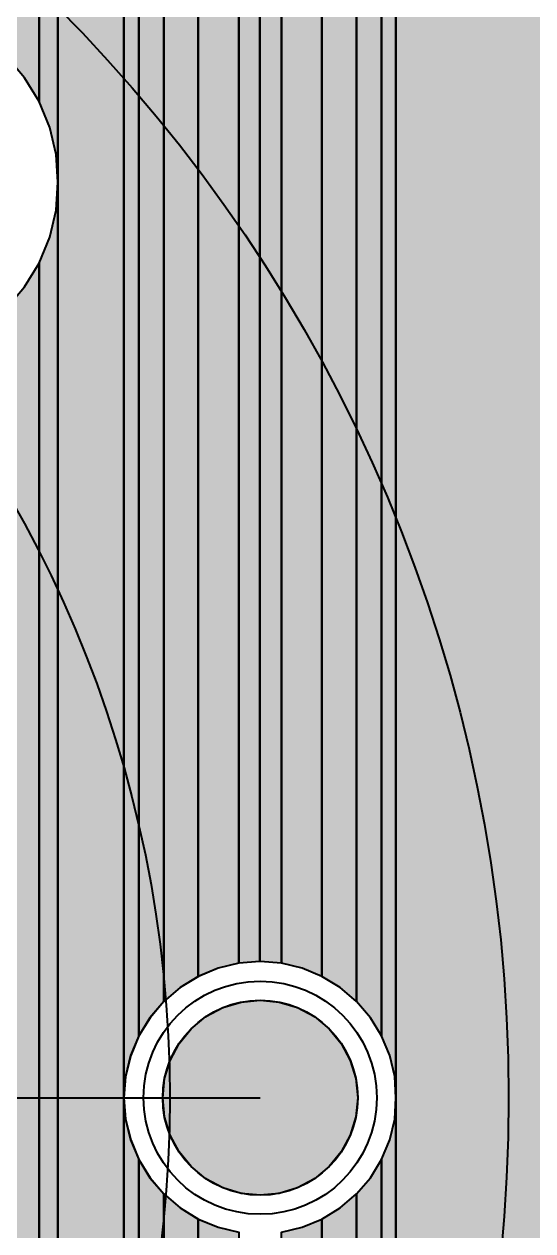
# Model space of a CAD drawing. Header units: millimetres. Extents: x 3 to 111, y 3 to 56.
# Drawn here: x 41.14 to 47.9, y 27.58 to 43.61 of the extents above; entities that cross this region are included whole.
import ezdxf

# ---------------------------------------------------------------- set-up
doc = ezdxf.new("R2010")
doc.units = ezdxf.units.MM
for name, color, linetype in [('bottom_copper', 7, 'Continuous'), ('drill_plated', 7, 'Continuous'), ('top_copper', 7, 'Continuous'), ('top_silk', 7, 'Continuous')]:
    doc.layers.add(name, color=color, linetype=linetype)

# ---------------------------------------------------------------- blocks, each defined once
blk = doc.blocks.new('Block19760')
at = {"layer": 'bottom_copper', "lineweight": 40}
for points in [[(0, 27.477), (-0.283, 27.499), (-0.286, 27.499), (-0.286, 51.435), (0, 51.435), (0, 27.477)], [(0.538, 27.302), (0.276, 27.41), (0, 27.477), (0, 51.435), (0.538, 51.435), (0.538, 27.302)], [(0.996, 26.969), (0.78, 27.154), (0.538, 27.302), (0.538, 51.435), (0.996, 51.435), (0.996, 26.969)], [(1.329, 26.511), (1.181, 26.753), (0.996, 26.969), (0.996, 51.435), (1.329, 51.435), (1.329, 26.511)], [(1.52, 25.69), (1.504, 25.973), (1.437, 26.249), (1.329, 26.511), (1.329, 51.435), (1.52, 51.435), (1.52, 25.69)], [(15.91, 0), (1.52, 0), (1.52, 51.435), (15.91, 51.435), (15.91, 0)], [(1.52, 0), (1.329, 0), (1.329, 24.869), (1.437, 25.131), (1.504, 25.407), (1.52, 25.69), (1.52, 0)], [(1.329, 0), (0.996, 0), (0.996, 24.411), (1.181, 24.627), (1.329, 24.869), (1.329, 0)], [(0.996, 0), (0.538, 0), (0.538, 24.078), (0.78, 24.227), (0.996, 24.411), (0.996, 0)], [(0.538, 0), (0, 0), (0, 23.903), (0.276, 23.97), (0.538, 24.078), (0.538, 0)]]:
    blk.add_hatch(color=7, dxfattribs=at).paths.add_polyline_path(points, flags=0)
at = {"layer": 'bottom_copper', "color": 7, "lineweight": 40}
for points in [[(0, 27.477), (-0.283, 27.499), (-0.286, 27.499), (-0.286, 51.435), (0, 51.435), (0, 27.477)], [(0.538, 27.302), (0.276, 27.41), (0, 27.477), (0, 51.435), (0.538, 51.435), (0.538, 27.302)], [(0.996, 26.969), (0.78, 27.154), (0.538, 27.302), (0.538, 51.435), (0.996, 51.435), (0.996, 26.969)], [(1.329, 26.511), (1.181, 26.753), (0.996, 26.969), (0.996, 51.435), (1.329, 51.435), (1.329, 26.511)], [(1.52, 25.69), (1.504, 25.973), (1.437, 26.249), (1.329, 26.511), (1.329, 51.435), (1.52, 51.435), (1.52, 25.69)], [(15.91, 0), (1.52, 0), (1.52, 51.435), (15.91, 51.435), (15.91, 0)], [(1.52, 0), (1.329, 0), (1.329, 24.869), (1.437, 25.131), (1.504, 25.407), (1.52, 25.69), (1.52, 0)], [(1.329, 0), (0.996, 0), (0.996, 24.411), (1.181, 24.627), (1.329, 24.869), (1.329, 0)], [(0.996, 0), (0.538, 0), (0.538, 24.078), (0.78, 24.227), (0.996, 24.411), (0.996, 0)], [(0.538, 0), (0, 0), (0, 23.903), (0.276, 23.97), (0.538, 24.078), (0.538, 0)]]:
    blk.add_lwpolyline(points, close=True, dxfattribs=at)
blk = doc.blocks.new('Block20010')
at = {"layer": 'bottom_copper', "lineweight": 40}
for points in [[(1.7345, 38.922), (1.5409, 39.2379), (1.3003, 39.5197), (1.3003, 51.435), (1.7345, 51.435), (1.7345, 38.922)], [(1.9846, 37.85), (1.9628, 38.2194), (1.8763, 38.5797), (1.7345, 38.922), (1.7345, 51.435), (1.9846, 51.435), (1.9846, 37.85)], [(2.8616, 0), (1.9846, 0), (1.9846, 51.435), (2.8616, 51.435), (2.8616, 0)], [(3.0588, 26.5113), (2.9502, 26.249), (2.8839, 25.973), (2.8616, 25.69), (2.8616, 51.435), (3.0588, 51.435), (3.0588, 26.5113)], [(3.3915, 26.9691), (3.2071, 26.7533), (3.0588, 26.5113), (3.0588, 51.435), (3.3915, 51.435), (3.3915, 26.9691)], [(3.8493, 27.3018), (3.6073, 27.1535), (3.3915, 26.9691), (3.3915, 51.435), (3.8493, 51.435), (3.8493, 27.3018)], [(4.3876, 27.4767), (4.1116, 27.4104), (3.8493, 27.3018), (3.8493, 51.435), (4.3876, 51.435), (4.3876, 27.4767)], [(4.6678, 27.4987), (4.3876, 27.4767), (4.3876, 51.435), (4.6678, 51.435), (4.6678, 27.4987)], [(1.9846, 0), (1.7345, 0), (1.7345, 36.778), (1.8763, 37.1203), (1.9628, 37.4806), (1.9846, 37.85), (1.9846, 0)], [(1.7345, 0), (1.3003, 0), (1.3003, 36.1803), (1.5409, 36.4621), (1.7345, 36.778), (1.7345, 0)], [(3.0588, 0), (2.8616, 0), (2.8616, 25.69), (2.8839, 25.407), (2.9502, 25.131), (3.0588, 24.8687), (3.0588, 0)], [(3.3915, 0), (3.0588, 0), (3.0588, 24.8687), (3.2071, 24.6267), (3.3915, 24.4109), (3.3915, 0)], [(3.8493, 0), (3.3915, 0), (3.3915, 24.4109), (3.6073, 24.2265), (3.8493, 24.0782), (3.8493, 0)], [(4.3876, 0), (3.8493, 0), (3.8493, 24.0782), (4.1116, 23.9696), (4.3876, 23.9033), (4.3876, 0)]]:
    blk.add_hatch(color=7, dxfattribs=at).paths.add_polyline_path(points, flags=0)
at = {"layer": 'bottom_copper', "color": 7, "lineweight": 40}
for points in [[(1.7345, 38.922), (1.5409, 39.2379), (1.3003, 39.5197), (1.3003, 51.435), (1.7345, 51.435), (1.7345, 38.922)], [(1.9846, 37.85), (1.9628, 38.2194), (1.8763, 38.5797), (1.7345, 38.922), (1.7345, 51.435), (1.9846, 51.435), (1.9846, 37.85)], [(2.8616, 0), (1.9846, 0), (1.9846, 51.435), (2.8616, 51.435), (2.8616, 0)], [(3.0588, 26.5113), (2.9502, 26.249), (2.8839, 25.973), (2.8616, 25.69), (2.8616, 51.435), (3.0588, 51.435), (3.0588, 26.5113)], [(3.3915, 26.9691), (3.2071, 26.7533), (3.0588, 26.5113), (3.0588, 51.435), (3.3915, 51.435), (3.3915, 26.9691)], [(3.8493, 27.3018), (3.6073, 27.1535), (3.3915, 26.9691), (3.3915, 51.435), (3.8493, 51.435), (3.8493, 27.3018)], [(4.3876, 27.4767), (4.1116, 27.4104), (3.8493, 27.3018), (3.8493, 51.435), (4.3876, 51.435), (4.3876, 27.4767)], [(4.6678, 27.4987), (4.3876, 27.4767), (4.3876, 51.435), (4.6678, 51.435), (4.6678, 27.4987)], [(1.9846, 0), (1.7345, 0), (1.7345, 36.778), (1.8763, 37.1203), (1.9628, 37.4806), (1.9846, 37.85), (1.9846, 0)], [(1.7345, 0), (1.3003, 0), (1.3003, 36.1803), (1.5409, 36.4621), (1.7345, 36.778), (1.7345, 0)], [(3.0588, 0), (2.8616, 0), (2.8616, 25.69), (2.8839, 25.407), (2.9502, 25.131), (3.0588, 24.8687), (3.0588, 0)], [(3.3915, 0), (3.0588, 0), (3.0588, 24.8687), (3.2071, 24.6267), (3.3915, 24.4109), (3.3915, 0)], [(3.8493, 0), (3.3915, 0), (3.3915, 24.4109), (3.6073, 24.2265), (3.8493, 24.0782), (3.8493, 0)], [(4.3876, 0), (3.8493, 0), (3.8493, 24.0782), (4.1116, 23.9696), (4.3876, 23.9033), (4.3876, 0)]]:
    blk.add_lwpolyline(points, close=True, dxfattribs=at)

msp = doc.modelspace()

# ---------------------------------------------------------------- hatches: boundary and pattern name
at = {"layer": 'bottom_copper', "lineweight": 40}
msp.add_hatch(color=7, dxfattribs=at).paths.add_polyline_path([(45.549, 29.097), (45.475, 28.854), (45.355, 28.63), (45.194, 28.434), (44.998, 28.273), (44.774, 28.153), (44.531, 28.079), (44.278, 28.055), (44.025, 28.079), (43.782, 28.153), (43.558, 28.273), (43.362, 28.434), (43.201, 28.63), (43.081, 28.854), (43.007, 29.097), (42.983, 29.35), (43.007, 29.603), (43.081, 29.846), (43.201, 30.07), (43.362, 30.266), (43.558, 30.427), (43.782, 30.547), (44.025, 30.621), (44.278, 30.645), (44.531, 30.621), (44.774, 30.547), (44.998, 30.427), (45.194, 30.266), (45.355, 30.07), (45.475, 29.846), (45.549, 29.603), (45.573, 29.35), (45.549, 29.097)], flags=0)
at = {"layer": 'drill_plated', "lineweight": 40}
msp.add_hatch(color=7, dxfattribs=at).paths.add_polyline_path([(45.549, 29.097), (45.475, 28.854), (45.355, 28.63), (45.194, 28.434), (44.998, 28.273), (44.774, 28.153), (44.531, 28.079), (44.278, 28.055), (44.025, 28.079), (43.782, 28.153), (43.558, 28.273), (43.362, 28.434), (43.201, 28.63), (43.081, 28.854), (43.007, 29.097), (42.983, 29.35), (43.007, 29.603), (43.081, 29.846), (43.201, 30.07), (43.362, 30.266), (43.558, 30.427), (43.782, 30.547), (44.025, 30.621), (44.278, 30.645), (44.531, 30.621), (44.774, 30.547), (44.998, 30.427), (45.194, 30.266), (45.355, 30.07), (45.475, 29.846), (45.549, 29.603), (45.573, 29.35), (45.549, 29.097)], flags=0)
at = {"layer": 'top_copper', "lineweight": 40}
msp.add_hatch(color=7, dxfattribs=at).paths.add_polyline_path([(45.549, 29.097), (45.475, 28.854), (45.355, 28.63), (45.194, 28.434), (44.998, 28.273), (44.774, 28.153), (44.531, 28.079), (44.278, 28.055), (44.025, 28.079), (43.782, 28.153), (43.558, 28.273), (43.362, 28.434), (43.201, 28.63), (43.081, 28.854), (43.007, 29.097), (42.983, 29.35), (43.007, 29.603), (43.081, 29.846), (43.201, 30.07), (43.362, 30.266), (43.558, 30.427), (43.782, 30.547), (44.025, 30.621), (44.278, 30.645), (44.531, 30.621), (44.774, 30.547), (44.998, 30.427), (45.194, 30.266), (45.355, 30.07), (45.475, 29.846), (45.549, 29.603), (45.573, 29.35), (45.549, 29.097)], flags=0)

# ---------------------------------------------------------------- linework, layer by layer
at = {"layer": 'bottom_copper', "color": 7, "lineweight": 40}
for p, q in [((44.275, 31.159), (44.275, 55.095)), ((44.275, 55.095), (44.275, 31.159)), ((41.148, 42.898), (40.908, 43.18)), ((41.342, 42.582), (41.148, 42.898)), ((41.484, 42.24), (41.342, 42.582)), ((41.57, 41.879), (41.484, 42.24)), ((41.592, 41.51), (41.57, 41.879)), ((41.57, 41.141), (41.592, 41.51)), ((41.484, 40.78), (41.57, 41.141)), ((41.342, 40.438), (41.484, 40.78)), ((41.148, 40.122), (41.342, 40.438)), ((40.908, 39.84), (41.148, 40.122)), ((43.995, 31.137), (43.719, 31.07)), ((44.275, 31.159), (43.995, 31.137)), ((44.278, 31.159), (44.275, 31.159)), ((44.561, 31.137), (44.278, 31.159)), ((44.837, 31.07), (44.561, 31.137)), ((43.457, 30.962), (43.215, 30.814)), ((43.719, 31.07), (43.457, 30.962)), ((45.099, 30.962), (44.837, 31.07)), ((45.341, 30.814), (45.099, 30.962)), ((43.215, 30.814), (42.999, 30.629)), ((45.557, 30.629), (45.341, 30.814)), ((42.999, 30.629), (42.815, 30.413)), ((45.742, 30.413), (45.557, 30.629)), ((42.815, 30.413), (42.666, 30.171)), ((45.89, 30.171), (45.742, 30.413)), ((42.666, 30.171), (42.558, 29.909)), ((45.998, 29.909), (45.89, 30.171)), ((42.558, 29.909), (42.491, 29.633)), ((46.065, 29.633), (45.998, 29.909)), ((42.491, 29.633), (42.469, 29.35)), ((46.081, 29.35), (46.065, 29.633)), ((42.469, 29.35), (42.491, 29.067)), ((46.065, 29.067), (46.081, 29.35)), ((42.491, 29.067), (42.558, 28.791)), ((45.998, 28.791), (46.065, 29.067)), ((42.558, 28.791), (42.666, 28.529)), ((45.89, 28.529), (45.998, 28.791)), ((42.666, 28.529), (42.815, 28.287)), ((45.742, 28.287), (45.89, 28.529)), ((42.815, 28.287), (42.999, 28.071)), ((45.557, 28.071), (45.742, 28.287)), ((42.999, 28.071), (43.215, 27.887)), ((45.341, 27.887), (45.557, 28.071)), ((43.215, 27.887), (43.457, 27.738)), ((43.457, 27.738), (43.719, 27.63)), ((44.837, 27.63), (45.099, 27.738)), ((45.099, 27.738), (45.341, 27.887)), ((43.719, 27.63), (43.995, 27.563)), ((44.561, 27.563), (44.837, 27.63))]:
    msp.add_line(p, q, dxfattribs=at)
msp.add_lwpolyline([(45.549, 29.097), (45.475, 28.854), (45.355, 28.63), (45.194, 28.434), (44.998, 28.273), (44.774, 28.153), (44.531, 28.079), (44.278, 28.055), (44.025, 28.079), (43.782, 28.153), (43.558, 28.273), (43.362, 28.434), (43.201, 28.63), (43.081, 28.854), (43.007, 29.097), (42.983, 29.35), (43.007, 29.603), (43.081, 29.846), (43.201, 30.07), (43.362, 30.266), (43.558, 30.427), (43.782, 30.547), (44.025, 30.621), (44.278, 30.645), (44.531, 30.621), (44.774, 30.547), (44.998, 30.427), (45.194, 30.266), (45.355, 30.07), (45.475, 29.846), (45.549, 29.603), (45.573, 29.35), (45.549, 29.097)], close=True, dxfattribs=at)
for major_axis in [(1.549, 0), (1.295, 0)]:
    msp.add_ellipse((44.278, 29.35), major_axis=major_axis, ratio=1, dxfattribs=at)
at = {"layer": 'drill_plated', "color": 7, "lineweight": 40}
msp.add_lwpolyline([(45.549, 29.097), (45.475, 28.854), (45.355, 28.63), (45.194, 28.434), (44.998, 28.273), (44.774, 28.153), (44.531, 28.079), (44.278, 28.055), (44.025, 28.079), (43.782, 28.153), (43.558, 28.273), (43.362, 28.434), (43.201, 28.63), (43.081, 28.854), (43.007, 29.097), (42.983, 29.35), (43.007, 29.603), (43.081, 29.846), (43.201, 30.07), (43.362, 30.266), (43.558, 30.427), (43.782, 30.547), (44.025, 30.621), (44.278, 30.645), (44.531, 30.621), (44.774, 30.547), (44.998, 30.427), (45.194, 30.266), (45.355, 30.07), (45.475, 29.846), (45.549, 29.603), (45.573, 29.35), (45.549, 29.097)], close=True, dxfattribs=at)
msp.add_ellipse((44.278, 29.35), major_axis=(1.295, 0), ratio=1, dxfattribs=at)
at = {"layer": 'top_copper', "color": 7, "lineweight": 40}
msp.add_line((29.828, 29.35), (44.278, 29.35), dxfattribs=at)
msp.add_lwpolyline([(45.549, 29.097), (45.475, 28.854), (45.355, 28.63), (45.194, 28.434), (44.998, 28.273), (44.774, 28.153), (44.531, 28.079), (44.278, 28.055), (44.025, 28.079), (43.782, 28.153), (43.558, 28.273), (43.362, 28.434), (43.201, 28.63), (43.081, 28.854), (43.007, 29.097), (42.983, 29.35), (43.007, 29.603), (43.081, 29.846), (43.201, 30.07), (43.362, 30.266), (43.558, 30.427), (43.782, 30.547), (44.025, 30.621), (44.278, 30.645), (44.531, 30.621), (44.774, 30.547), (44.998, 30.427), (45.194, 30.266), (45.355, 30.07), (45.475, 29.846), (45.549, 29.603), (45.573, 29.35), (45.549, 29.097)], close=True, dxfattribs=at)
for major_axis in [(1.549, 0), (1.295, 0)]:
    msp.add_ellipse((44.278, 29.35), major_axis=major_axis, ratio=1, dxfattribs=at)
at = {"layer": 'top_silk', "color": 7, "lineweight": 40}
for major_axis in [(20.5, 0), (16, 0)]:
    msp.add_ellipse((27.078, 29.35), major_axis=major_axis, ratio=1, dxfattribs=at)

# ---------------------------------------------------------------- block references
at = {"layer": 'bottom_copper'}
for name, p in [('Block20010', (39.607, 3.66)), ('Block19760', (44.561, 3.66))]:
    msp.add_blockref(name, p, dxfattribs=at)

doc.saveas('drawing.dxf')
